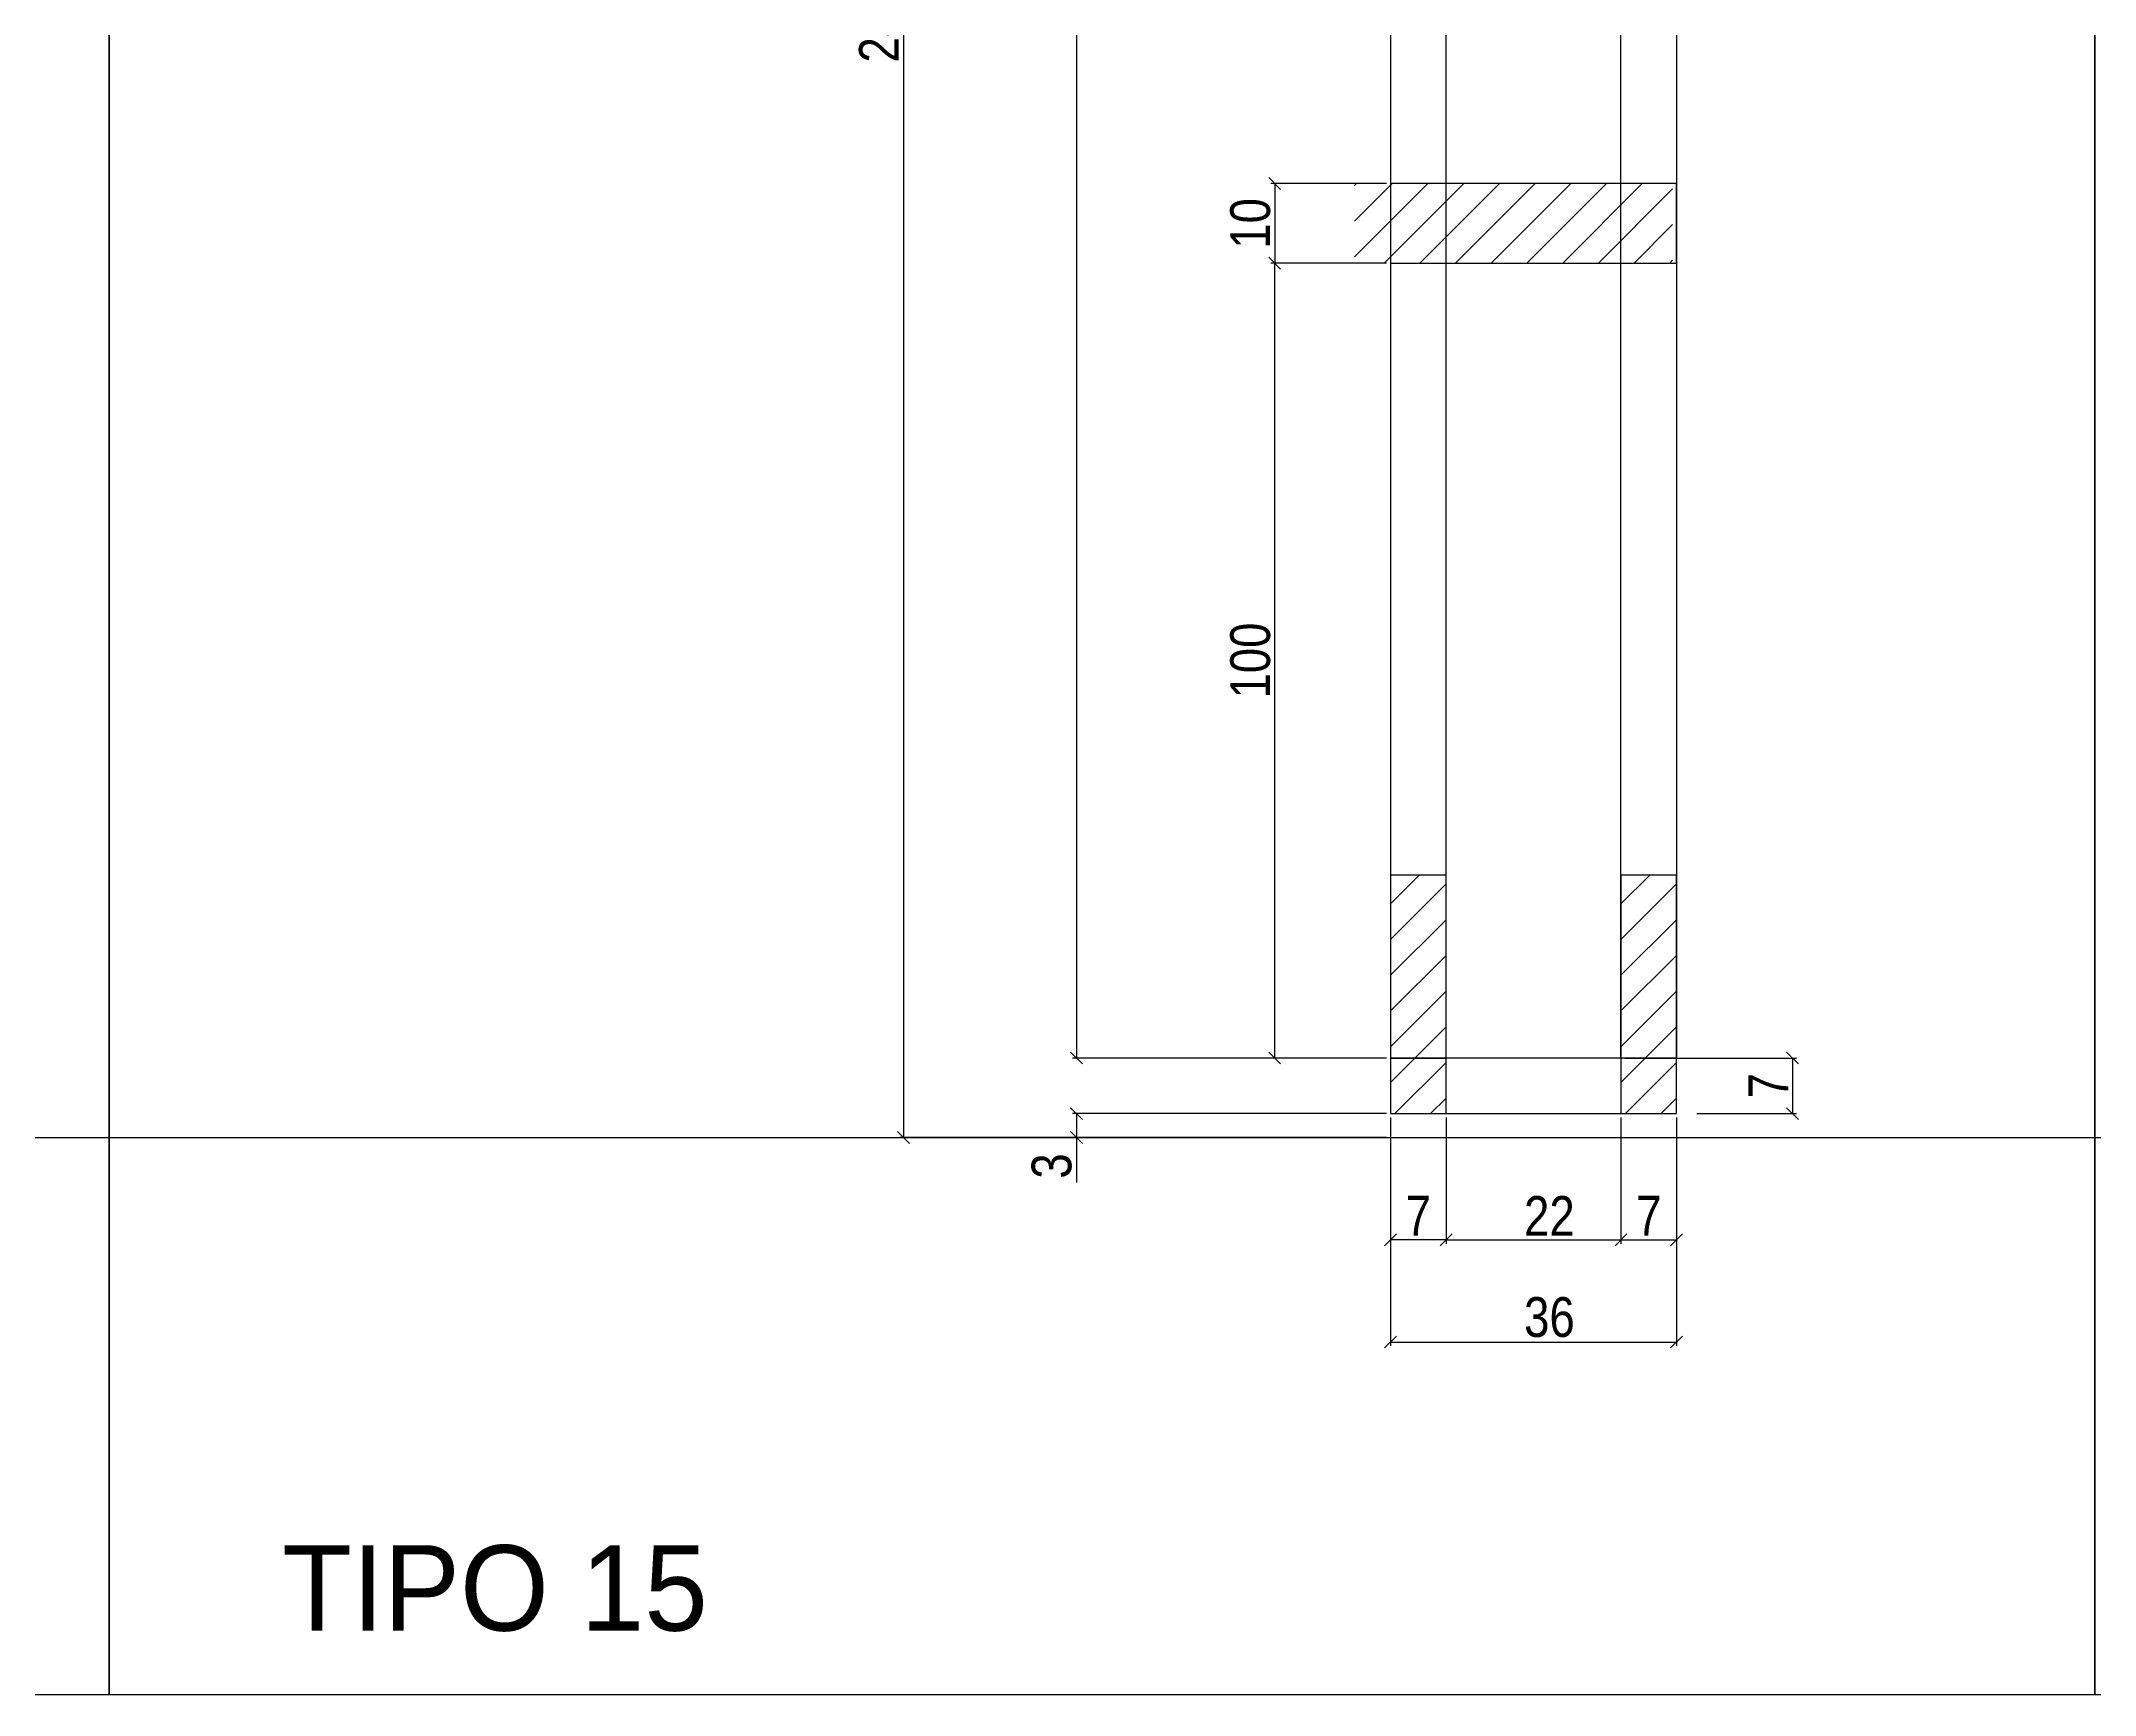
# Model space of a CAD drawing. Header units: millimetres. Extents: x 3247 to 10920, y 704 to 3817.
# Drawn here: x 5228 to 5744, y 1472 to 1888 of the extents above; entities that cross this region are included whole.
import ezdxf

# ---------------------------------------------------------------- set-up
doc = ezdxf.new("R2010")
doc.units = ezdxf.units.MM
for name, color, linetype in [('1', 1, 'Continuous'), ('COTA', 241, 'Continuous'), ('Painéis', 200, 'Continuous'), ('SARR_7x7', 40, 'Continuous'), ('VIGAS', 3, 'Continuous')]:
    doc.layers.add(name, color=color, linetype=linetype)
doc.styles.add('COTA TECNICA 2X', font='techl___.ttf', dxfattribs={"height": 10})
doc.styles.add('ROMAS860', font='ROMAS860.SHX', dxfattribs={"height": 8.5})
doc.dimstyles.new('SECAO', dxfattribs={"dimscale": 0.333333, "dimtxt": 5, "dimasz": 9, "dimexe": 3, "dimexo": 3, "dimgap": 3, "dimtad": 1, "dimdec": 1, "dimlfac": 0.5, "dimzin": 12, "dimdsep": 46, "dimtxsty": 'COTA TECNICA 2X', "dimblk1": 'OBLIQUE', "dimblk2": 'OBLIQUE', "dimsah": 1, "dimcen": 0.9, "dimclrd": 4, "dimclre": 4, "dimclrt": 240, "dimadec": 1, "dimazin": 3, "dimtfac": 1, "dimtdec": 1, "dimtmove": 0, "dimatfit": 3, "dimfxl": 1, "dimtolj": 1, "dimtzin": 12, "dimarcsym": 0})

# ---------------------------------------------------------------- blocks, each defined once
blk = doc.blocks.new('_Oblique')
at = {"layer": '1', "color": 0, "lineweight": -2}
blk.add_line((-0.5, -0.5), (0.5, 0.5), dxfattribs=at)
blk = doc.blocks.new('*D295')
at = {"layer": 'COTA', "color": 4, "lineweight": -2, "transparency": 16777216}
for p, q in [((5566.01, 2166.46), (5487.05, 2166.46)), ((5488.05, 2166.46), (5488.05, 1632.37)), ((5566.01, 1632.37), (5487.05, 1632.37))]:
    blk.add_line(p, q, dxfattribs=at)
at = {"layer": 'Defpoints', "color": 0, "transparency": 16777216}
for p in [(5567.01, 2166.46), (5488.05, 1632.37), (5567.01, 1632.37)]:
    blk.add_point(p, dxfattribs=at)
at = {"layer": 'COTA', "color": 4, "lineweight": -2, "transparency": 16777216, "xscale": 3, "yscale": 3, "zscale": 3}
for p, rotation in [((5488.05, 2166.46), 90), ((5488.05, 1632.37), 270)]:
    blk.add_blockref('_Oblique', p, dxfattribs=dict(at, rotation=rotation))
at = {"layer": 'COTA', "color": 240, "transparency": 16777216, "insert": (5481.94, 1899.41), "char_height": 10, "attachment_point": 5, "rotation": 90, "style": 'COTA TECNICA 2X'}
blk.add_mtext('\\A1;267', dxfattribs=at)
blk = doc.blocks.new('*D296')
at = {"layer": 'COTA', "color": 4, "lineweight": -2, "transparency": 16777216}
for p, q in [((5567.01, 1617.37), (5567.01, 1559.91)), ((5639.01, 1617.37), (5639.01, 1559.91)), ((5567.01, 1560.91), (5639.01, 1560.91))]:
    blk.add_line(p, q, dxfattribs=at)
at = {"layer": 'Defpoints', "color": 0, "transparency": 16777216}
for p in [(5567.01, 1618.37), (5639.01, 1618.37), (5639.01, 1560.91)]:
    blk.add_point(p, dxfattribs=at)
at = {"layer": 'COTA', "color": 4, "lineweight": -2, "transparency": 16777216, "xscale": 3, "yscale": 3, "zscale": 3, "rotation": 180}
blk.add_blockref('_Oblique', (5567.01, 1560.91), dxfattribs=at)
at = {"layer": 'COTA', "color": 4, "lineweight": -2, "transparency": 16777216, "xscale": 3, "yscale": 3, "zscale": 3}
blk.add_blockref('_Oblique', (5639.01, 1560.91), dxfattribs=at)
at = {"layer": 'COTA', "color": 240, "transparency": 16777216, "insert": (5607.01, 1567.13), "char_height": 10, "attachment_point": 5, "style": 'COTA TECNICA 2X'}
blk.add_mtext('\\A1;36', dxfattribs=at)
blk = doc.blocks.new('*D297')
at = {"layer": 'COTA', "color": 4, "lineweight": -2, "transparency": 16777216}
for p, q in [((5581.01, 1617.37), (5581.01, 1585.63)), ((5625.01, 1617.37), (5625.01, 1585.63)), ((5581.01, 1586.63), (5625.01, 1586.63))]:
    blk.add_line(p, q, dxfattribs=at)
at = {"layer": 'Defpoints', "color": 0, "transparency": 16777216}
for p in [(5581.01, 1618.37), (5625.01, 1618.37), (5625.01, 1586.63)]:
    blk.add_point(p, dxfattribs=at)
at = {"layer": 'COTA', "color": 4, "lineweight": -2, "transparency": 16777216, "xscale": 3, "yscale": 3, "zscale": 3, "rotation": 180}
blk.add_blockref('_Oblique', (5581.01, 1586.63), dxfattribs=at)
at = {"layer": 'COTA', "color": 4, "lineweight": -2, "transparency": 16777216, "xscale": 3, "yscale": 3, "zscale": 3}
blk.add_blockref('_Oblique', (5625.01, 1586.63), dxfattribs=at)
at = {"layer": 'COTA', "color": 240, "transparency": 16777216, "insert": (5607.01, 1592.63), "char_height": 10, "attachment_point": 5, "style": 'COTA TECNICA 2X'}
blk.add_mtext('\\A1;22', dxfattribs=at)
blk = doc.blocks.new('*D298')
at = {"layer": 'COTA', "color": 4, "lineweight": -2, "transparency": 16777216}
blk.add_line((5625.01, 1586.63), (5639.01, 1586.63), dxfattribs=at)
at = {"layer": 'Defpoints', "color": 0, "transparency": 16777216}
for p in [(5625.01, 1586.63), (5639.01, 1586.63), (5639.01, 1586.63)]:
    blk.add_point(p, dxfattribs=at)
at = {"layer": 'COTA', "color": 4, "lineweight": -2, "transparency": 16777216, "xscale": 3, "yscale": 3, "zscale": 3, "rotation": 180}
blk.add_blockref('_Oblique', (5625.01, 1586.63), dxfattribs=at)
at = {"layer": 'COTA', "color": 4, "lineweight": -2, "transparency": 16777216, "xscale": 3, "yscale": 3, "zscale": 3}
blk.add_blockref('_Oblique', (5639.01, 1586.63), dxfattribs=at)
at = {"layer": 'COTA', "color": 240, "transparency": 16777216, "insert": (5632.01, 1592.7), "char_height": 10, "attachment_point": 5, "style": 'COTA TECNICA 2X'}
blk.add_mtext('\\A1;7', dxfattribs=at)
blk = doc.blocks.new('*D299')
at = {"layer": 'COTA', "color": 4, "lineweight": -2, "transparency": 16777216}
blk.add_line((5581.01, 1586.63), (5567.01, 1586.63), dxfattribs=at)
at = {"layer": 'Defpoints', "color": 0, "transparency": 16777216}
for p in [(5567.01, 1586.63), (5567.01, 1586.63), (5581.01, 1586.63)]:
    blk.add_point(p, dxfattribs=at)
at = {"layer": 'COTA', "color": 4, "lineweight": -2, "transparency": 16777216, "xscale": 3, "yscale": 3, "zscale": 3, "rotation": 180}
blk.add_blockref('_Oblique', (5567.01, 1586.63), dxfattribs=at)
at = {"layer": 'COTA', "color": 4, "lineweight": -2, "transparency": 16777216, "xscale": 3, "yscale": 3, "zscale": 3}
blk.add_blockref('_Oblique', (5581.01, 1586.63), dxfattribs=at)
at = {"layer": 'COTA', "color": 240, "transparency": 16777216, "insert": (5574.01, 1592.7), "char_height": 10, "attachment_point": 5, "style": 'COTA TECNICA 2X'}
blk.add_mtext('\\A1;7', dxfattribs=at)
blk = doc.blocks.new('*D300')
at = {"layer": 'COTA', "color": 4, "lineweight": -2, "transparency": 16777216}
for p, q in [((5566.01, 1852.38), (5536.91, 1852.38)), ((5537.91, 1852.38), (5537.91, 1832.38)), ((5566.01, 1832.38), (5536.91, 1832.38))]:
    blk.add_line(p, q, dxfattribs=at)
at = {"layer": 'Defpoints', "color": 0, "transparency": 16777216}
for p in [(5567.01, 1852.38), (5537.91, 1832.38), (5567.01, 1832.38)]:
    blk.add_point(p, dxfattribs=at)
at = {"layer": 'COTA', "color": 4, "lineweight": -2, "transparency": 16777216, "xscale": 3, "yscale": 3, "zscale": 3}
for p, rotation in [((5537.91, 1852.38), 90), ((5537.91, 1832.38), 270)]:
    blk.add_blockref('_Oblique', p, dxfattribs=dict(at, rotation=rotation))
at = {"layer": 'COTA', "color": 240, "transparency": 16777216, "insert": (5531.8, 1842.38), "char_height": 10, "attachment_point": 5, "rotation": 90, "style": 'COTA TECNICA 2X'}
blk.add_mtext('\\A1;10', dxfattribs=at)
blk = doc.blocks.new('*D302')
at = {"layer": 'COTA', "color": 4, "lineweight": -2, "transparency": 16777216}
for p, q in [((5580.01, 2172.46), (5443.54, 2172.46)), ((5444.54, 2172.46), (5444.54, 1612.37)), ((5566.01, 1612.37), (5443.54, 1612.37))]:
    blk.add_line(p, q, dxfattribs=at)
at = {"layer": 'Defpoints', "color": 0, "transparency": 16777216}
for p in [(5581.01, 2172.46), (5444.54, 1612.37), (5567.01, 1612.37)]:
    blk.add_point(p, dxfattribs=at)
at = {"layer": 'COTA', "color": 4, "lineweight": -2, "transparency": 16777216, "xscale": 3, "yscale": 3, "zscale": 3}
for p, rotation in [((5444.54, 2172.46), 90), ((5444.54, 1612.37), 270)]:
    blk.add_blockref('_Oblique', p, dxfattribs=dict(at, rotation=rotation))
at = {"layer": 'COTA', "color": 240, "transparency": 16777216, "insert": (5438.42, 1892.41), "char_height": 10, "attachment_point": 5, "rotation": 90, "style": 'COTA TECNICA 2X'}
blk.add_mtext('\\A1;280', dxfattribs=at)
blk = doc.blocks.new('*D303')
at = {"layer": 'COTA', "color": 4, "lineweight": -2, "transparency": 16777216}
for p, q in [((5566.01, 1618.37), (5487.05, 1618.37)), ((5488.05, 1618.37), (5488.05, 1612.37)), ((5566.01, 1612.37), (5487.05, 1612.37)), ((5488.05, 1612.37), (5488.05, 1601.04))]:
    blk.add_line(p, q, dxfattribs=at)
at = {"layer": 'Defpoints', "color": 0, "transparency": 16777216}
for p in [(5567.01, 1618.37), (5488.05, 1612.37), (5567.01, 1612.37)]:
    blk.add_point(p, dxfattribs=at)
at = {"layer": 'COTA', "color": 4, "lineweight": -2, "transparency": 16777216, "xscale": 3, "yscale": 3, "zscale": 3}
for p, rotation in [((5488.05, 1618.37), 90), ((5488.05, 1612.37), 270)]:
    blk.add_blockref('_Oblique', p, dxfattribs=dict(at, rotation=rotation))
at = {"layer": 'COTA', "color": 240, "transparency": 16777216, "insert": (5481.83, 1605.2), "char_height": 10, "attachment_point": 5, "rotation": 90, "style": 'COTA TECNICA 2X'}
blk.add_mtext('\\A1;3', dxfattribs=at)
blk = doc.blocks.new('*D306')
at = {"layer": 'COTA', "color": 4, "lineweight": -2, "transparency": 16777216}
for p, q in [((5566.01, 1832.38), (5536.91, 1832.38)), ((5537.91, 1632.37), (5537.91, 1832.38)), ((5565.01, 1632.37), (5536.91, 1632.37))]:
    blk.add_line(p, q, dxfattribs=at)
at = {"layer": 'Defpoints', "color": 0, "transparency": 16777216}
for p in [(5537.91, 1832.38), (5567.01, 1832.38), (5566.01, 1632.37)]:
    blk.add_point(p, dxfattribs=at)
at = {"layer": 'COTA', "color": 4, "lineweight": -2, "transparency": 16777216, "xscale": 3, "yscale": 3, "zscale": 3}
for p, rotation in [((5537.91, 1832.38), 90), ((5537.91, 1632.37), 270)]:
    blk.add_blockref('_Oblique', p, dxfattribs=dict(at, rotation=rotation))
at = {"layer": 'COTA', "color": 240, "transparency": 16777216, "insert": (5531.8, 1732.37), "char_height": 10, "attachment_point": 5, "rotation": 90, "style": 'COTA TECNICA 2X'}
blk.add_mtext('\\A1;100', dxfattribs=at)
blk = doc.blocks.new('*D307')
at = {"layer": 'COTA', "color": 4, "lineweight": -2, "transparency": 16777216}
for p, q in [((5626.01, 1632.37), (5669.15, 1632.37)), ((5668.15, 1632.37), (5668.15, 1618.37)), ((5644.06, 1618.37), (5669.15, 1618.37))]:
    blk.add_line(p, q, dxfattribs=at)
at = {"layer": 'Defpoints', "color": 0, "transparency": 16777216}
for p in [(5625.01, 1632.37), (5643.06, 1618.37), (5668.15, 1618.37)]:
    blk.add_point(p, dxfattribs=at)
at = {"layer": 'COTA', "color": 4, "lineweight": -2, "transparency": 16777216, "xscale": 3, "yscale": 3, "zscale": 3}
for p, rotation in [((5668.15, 1632.37), 90), ((5668.15, 1618.37), 270)]:
    blk.add_blockref('_Oblique', p, dxfattribs=dict(at, rotation=rotation))
at = {"layer": 'COTA', "color": 240, "transparency": 16777216, "insert": (5662.08, 1625.37), "char_height": 10, "attachment_point": 5, "rotation": 90, "style": 'COTA TECNICA 2X'}
blk.add_mtext('\\A1;7', dxfattribs=at)

msp = doc.modelspace()

# ---------------------------------------------------------------- hatches: boundary and pattern name
at = {"layer": 'COTA'}
h = msp.add_hatch(dxfattribs=at)
h.set_pattern_fill('ANSI31', color=256, scale=2, style=0)
h.set_pattern_definition([(45, (-20570.598, -195440.409), (-4.49012806, 4.49012806), [])])
h.paths.add_polyline_path([(5638.01, 1852.38), (5558.01, 1852.38), (5558.01, 1832.38), (5638.01, 1832.38)])
h = msp.add_hatch(dxfattribs=at)
h.set_pattern_fill('ANSI31', color=256, scale=2, style=0)
h.set_pattern_definition([(45, (-14277.2126, -4190.824), (-4.490128, 4.490128), [])])
h.paths.add_polyline_path([(5567.01, 1618.37), (5581.01, 1618.37), (5581.01, 1678.37), (5567.01, 1678.37)])
h = msp.add_hatch(dxfattribs=at)
h.set_pattern_fill('ANSI31', color=256, scale=2, style=0)
h.set_pattern_definition([(45, (-14219.2126, -4190.824), (-4.490128, 4.490128), [])])
h.paths.add_polyline_path([(5625.01, 1618.37), (5639.01, 1618.37), (5639.01, 1678.37), (5625.01, 1678.37)])

# ---------------------------------------------------------------- linework, layer by layer
at = {"linetype": 'Continuous'}
msp.add_lwpolyline([(5589.01, 1618.37), (5639.01, 1618.37), (5639.01, 1632.37), (5567.01, 1632.37), (5567.01, 1618.37), (5589.01, 1618.37)], dxfattribs=at)
at = {"layer": 'COTA', "color": 1}
msp.add_line((3246.75, 1612.37), (6743.22, 1612.37), dxfattribs=at)
at = {"layer": 'Painéis'}
msp.add_lwpolyline([(5567.01, 1832.38), (5639.01, 1832.38), (5639.01, 1852.38), (5567.01, 1852.38), (5567.01, 1832.38)], dxfattribs=at)
for points in [[(5567.01, 1618.37), (5581.01, 1618.37), (5581.01, 1678.37), (5567.01, 1678.37)], [(5625.01, 1618.37), (5639.01, 1618.37), (5639.01, 1678.37), (5625.01, 1678.37)]]:
    msp.add_lwpolyline(points, close=True, dxfattribs=at)
at = {"layer": 'SARR_7x7', "linetype": 'Continuous'}
for points in [[(5567.01, 1632.37), (5581.01, 1632.37), (5581.01, 2166.46), (5567.01, 2166.46)], [(5639.01, 1632.37), (5625.01, 1632.37), (5625.01, 2166.46), (5639.01, 2166.46)]]:
    msp.add_lwpolyline(points, close=True, dxfattribs=at)
at = {"layer": 'VIGAS'}
for points in [[(5244.73, 1472.11), (4745.24, 1472.11), (4745.24, 2240.54), (5244.73, 2240.54)], [(5744.23, 1472.11), (5244.73, 1472.11), (5244.73, 2240.54), (5744.23, 2240.54)], [(6243.72, 1472.11), (5744.23, 1472.11), (5744.23, 2240.54), (6243.72, 2240.54)]]:
    msp.add_lwpolyline(points, close=True, dxfattribs=at)

# ---------------------------------------------------------------- texts
at = {"layer": 'COTA', "color": 7, "style": 'ROMAS860'}
msp.add_text('TIPO 15', height=21.505, dxfattribs=at).set_placement((5288.24, 1488.28))

# ---------------------------------------------------------------- dimensions: what is measured, and where the dimension line sits
at = {"layer": 'COTA', "color": 3}
for base, p1, p2, picture, middle in [((5444.54, 1612.37), (5581.01, 2172.46), (5567.01, 1612.37), '*D302', (5438.42, 1892.41)), ((5488.05, 1632.37), (5567.01, 2166.46), (5567.01, 1632.37), '*D295', (5481.94, 1899.41)), ((5537.91, 1832.38), (5567.01, 1852.38), (5567.01, 1832.38), '*D300', (5531.8, 1842.38)), ((5537.91, 1832.38), (5566.01, 1632.37), (5567.01, 1832.38), '*D306', (5531.8, 1732.37)), ((5668.15, 1618.37), (5625.01, 1632.37), (5643.06, 1618.37), '*D307', (5662.08, 1625.37)), ((5488.05, 1612.37), (5567.01, 1618.37), (5567.01, 1612.37), '*D303', (5481.83, 1605.2))]:
    dim = msp.add_linear_dim(base=base, p1=p1, p2=p2, angle=90, dimstyle='SECAO', dxfattribs=at)
    dim.commit()
    dim.dimension.update_dxf_attribs({"geometry": picture, "text_midpoint": middle})
for base, p1, p2, picture, middle in [((5639.01, 1560.91), (5567.01, 1618.37), (5639.01, 1618.37), '*D296', (5607.01, 1560.91)), ((5625.01, 1586.63), (5581.01, 1618.37), (5625.01, 1618.37), '*D297', (5607.01, 1586.63)), ((5639.01, 1586.63), (5625.01, 1586.63), (5639.01, 1586.63), '*D298', (5632.01, 1586.63))]:
    dim = msp.add_linear_dim(base=base, p1=p1, p2=p2, dimstyle='SECAO', dxfattribs=at)
    dim.commit()
    dim.dimension.update_dxf_attribs({"geometry": picture, "text_midpoint": middle, "dimtype": 160})
dim = msp.add_linear_dim(base=(5567.01, 1586.63), p1=(5581.01, 1586.63), p2=(5567.01, 1586.63), dimstyle='SECAO', dxfattribs=at)
dim.commit()
dim.dimension.update_dxf_attribs({"geometry": '*D299', "text_midpoint": (5574.01, 1592.7)})

doc.saveas('drawing.dxf')
